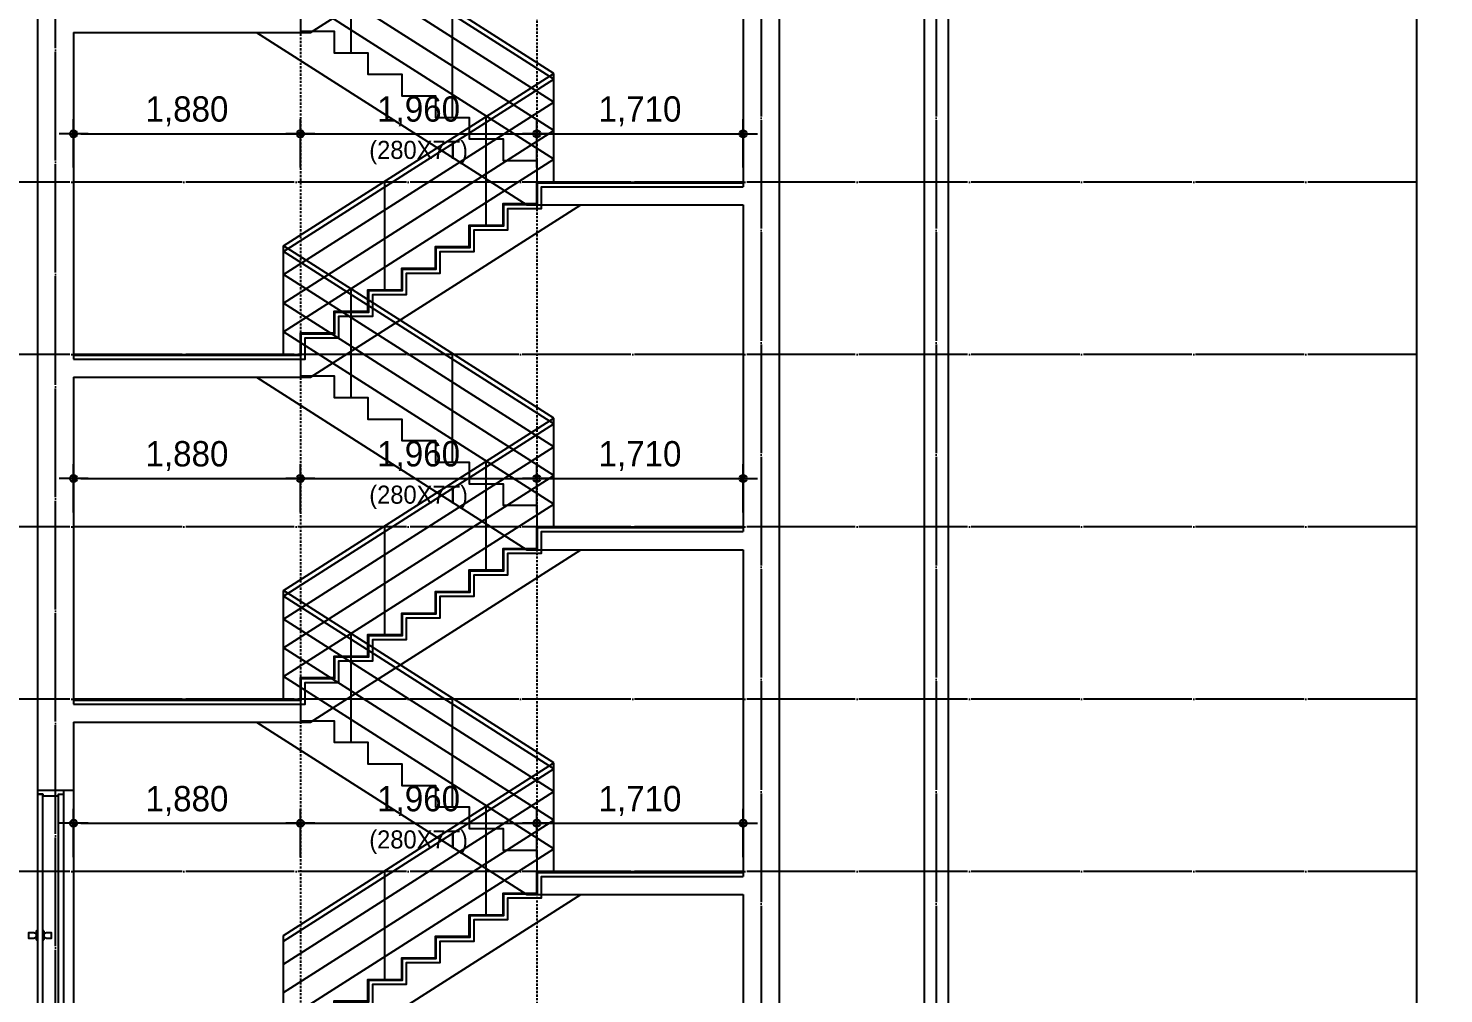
# Model space of a CAD drawing. Header units: millimetres. Extents: x 11948722 to 13111668, y -10771712 to -10232988.
# Drawn here: x 12512241 to 12523973, y -10501287 to -10493287 of the extents above; entities that cross this region are included whole.
import ezdxf

# ---------------------------------------------------------------- set-up
doc = ezdxf.new("R2010")
doc.units = ezdxf.units.MM
doc.header["$LTSCALE"] = 150
doc.header["$MEASUREMENT"] = 0
doc.linetypes.add('CEN', pattern=[6.2, 6, -0.1, 0, -0.1])
doc.linetypes.add('Xref-계단단면도$0$H', pattern=[1, 0.6, -0.4])
doc.layers.get('0').update_dxf_attribs({"linetype": 'CONTINUOUS'})
doc.layers.get('Defpoints').update_dxf_attribs({"color": 117, "linetype": 'CONTINUOUS'})
for name, color, linetype in [('A-DOOR', 4, 'CONTINUOUS'), ('A-ELE-8', 8, 'CONTINUOUS'), ('A-중심선', 10, 'CEN'), ('CON-C', 2, 'CONTINUOUS'), ('ELE-8', 8, 'CONTINUOUS'), ('WALb', 3, 'CONTINUOUS'), ('Xref-계단단면도$0$3 dim0', 7, 'CONTINUOUS'), ('Xref-계단단면도$0$A-CEIL', 6, 'CONTINUOUS'), ('Xref-계단단면도$0$A-DIM', 7, 'CONTINUOUS')]:
    doc.layers.add(name, color=color, linetype=linetype)
doc.styles.add('Xref-계단단면도$0$나눔고딕 Se', font='')
doc.styles.get('Xref-계단단면도$0$나눔고딕 Se').set_extended_font_data('Dotum')
doc.dimstyles.new('Xref-계단단면도$0$A1-100', dxfattribs={"dimtxt": 3, "dimasz": 1, "dimexe": 2, "dimexo": 2, "dimgap": 1, "dimtad": 1, "dimdec": 0, "dimzin": 12, "dimdsep": 46, "dimlunit": 6, "dimtxsty": 'Xref-계단단면도$0$나눔고딕 Se', "dimblk1": 'Xref-계단단면도$0$DIMDOT', "dimblk2": 'Xref-계단단면도$0$DIMDOT', "dimsah": 1, "dimcen": -1, "dimdle": 2, "dimclrd": 256, "dimclre": 256, "dimclrt": 3, "dimadec": 0, "dimazin": 0, "dimtfac": 1, "dimtdec": 0, "dimtix": 1, "dimtmove": 2, "dimatfit": 3, "dimldrblk": 'Xref-계단단면도$0$DIMDOT', "dimfxl": 1, "dimtvp": 1, "dimtolj": 1, "dimtzin": 12, "dimlwd": -1, "dimlwe": -1, "dimarcsym": 0})

# ---------------------------------------------------------------- blocks, each defined once
blk = doc.blocks.new('Xref-계단단면도$0$DIMDOT')
at = {"color": 0}
blk.add_line((-2, 0), (2, 0), dxfattribs=at)
for radius in [0.5, 0.25]:
    blk.add_circle((0, 0), radius, dxfattribs=at)
blk = doc.blocks.new('*D257')
at = {"layer": 'Defpoints', "color": 0, "ltscale": 1200}
for p in [(12523746, -10491704), (12527346, -10491704), (12523746, -10501704)]:
    blk.add_point(p, dxfattribs=at)
at = {"layer": 'Xref-계단단면도$0$3 dim0'}
for p, q in [((12523866, -10491704), (12527466, -10491704)), ((12527346, -10501644), (12527346, -10491764)), ((12523866, -10501704), (12527466, -10501704))]:
    blk.add_line(p, q, dxfattribs=at)
at = {"layer": 'Xref-계단단면도$0$3 dim0', "ltscale": 1200, "xscale": 60, "yscale": 60, "zscale": 60}
for p, rotation in [((12527346, -10491704), 90), ((12527346, -10501704), 270)]:
    blk.add_blockref('Xref-계단단면도$0$DIMDOT', p, dxfattribs=dict(at, rotation=rotation))
at = {"layer": 'Xref-계단단면도$0$3 dim0', "color": 3, "ltscale": 1200, "insert": (12527161, -10496704), "char_height": 210, "attachment_point": 5, "rotation": 90, "style": 'Xref-계단단면도$0$나눔고딕 Se'}
blk.add_mtext('\\A1;10,000', dxfattribs=at)
blk = doc.blocks.new('*U136')
at = {"layer": 'A-DOOR'}
for p, q in [((-200, 0), (-200, 2070)), ((-155, 0), (-155, 2055)), ((-200, 0), (-25, 0))]:
    blk.add_line(p, q, dxfattribs=at)
for points in [[(10, 2100), (20, 2100), (20, 2070), (-25, 2070), (-25, 2055), (-155, 2055), (-155, 2070), (-200, 2070), (-200, 2100), (-190, 2100)], [(-25, 945), (-35, 935), (-35, 865), (-25, 855)], [(20, 945), (30, 935), (30, 865), (20, 855)], [(-35, 915), (-55, 925), (-95, 925), (-95, 875), (-55, 875), (-35, 885)], [(30, 885), (50, 875), (90, 875), (90, 925), (50, 925), (30, 915)]]:
    blk.add_lwpolyline(points, dxfattribs=at)
blk.add_lwpolyline([(20, 0), (-25, 0), (-25, 2070), (20, 2070)], close=True, dxfattribs=at)
blk = doc.blocks.new('*D932')
at = {"layer": 'Defpoints', "color": 0, "ltscale": 1200}
for p in [(12514496, -10494161), (12512616, -10494561), (12514496, -10494561)]:
    blk.add_point(p, dxfattribs=at)
at = {"layer": 'Xref-계단단면도$0$3 dim0'}
for p, q in [((12512616, -10494441), (12512616, -10494041)), ((12514496, -10494441), (12514496, -10494041)), ((12512676, -10494161), (12514436, -10494161))]:
    blk.add_line(p, q, dxfattribs=at)
at = {"layer": 'Xref-계단단면도$0$3 dim0', "ltscale": 1200, "xscale": 60, "yscale": 60, "zscale": 60, "rotation": 180}
blk.add_blockref('Xref-계단단면도$0$DIMDOT', (12512616, -10494161), dxfattribs=at)
at = {"layer": 'Xref-계단단면도$0$3 dim0', "ltscale": 1200, "xscale": 60, "yscale": 60, "zscale": 60}
blk.add_blockref('Xref-계단단면도$0$DIMDOT', (12514496, -10494161), dxfattribs=at)
at = {"layer": 'Xref-계단단면도$0$3 dim0', "color": 3, "ltscale": 1200, "insert": (12513556, -10493975), "char_height": 210, "attachment_point": 5, "style": 'Xref-계단단면도$0$나눔고딕 Se'}
blk.add_mtext('\\A1;1,880', dxfattribs=at)
blk = doc.blocks.new('*D933')
at = {"layer": 'Defpoints', "color": 0, "ltscale": 1200}
for p in [(12516456, -10494161), (12514496, -10494561), (12516456, -10494561)]:
    blk.add_point(p, dxfattribs=at)
at = {"layer": 'Xref-계단단면도$0$3 dim0'}
for p, q in [((12514496, -10494441), (12514496, -10494041)), ((12516456, -10494441), (12516456, -10494041)), ((12514556, -10494161), (12516396, -10494161))]:
    blk.add_line(p, q, dxfattribs=at)
at = {"layer": 'Xref-계단단면도$0$3 dim0', "ltscale": 1200, "xscale": 60, "yscale": 60, "zscale": 60, "rotation": 180}
blk.add_blockref('Xref-계단단면도$0$DIMDOT', (12514496, -10494161), dxfattribs=at)
at = {"layer": 'Xref-계단단면도$0$3 dim0', "ltscale": 1200, "xscale": 60, "yscale": 60, "zscale": 60}
blk.add_blockref('Xref-계단단면도$0$DIMDOT', (12516456, -10494161), dxfattribs=at)
at = {"layer": 'Xref-계단단면도$0$3 dim0', "color": 3, "ltscale": 1200, "char_height": 210, "attachment_point": 5, "style": 'Xref-계단단면도$0$나눔고딕 Se'}
for s, insert in [('\\A1;1,960', (12515476, -10493975)), ('\\H0.714286x;(280X7T)', (12515476, -10494317))]:
    blk.add_mtext(s, dxfattribs=dict(at, insert=insert))
blk = doc.blocks.new('*D934')
at = {"layer": 'Defpoints', "color": 0, "ltscale": 1200}
for p in [(12518166, -10494161), (12516456, -10494561), (12518166, -10494561)]:
    blk.add_point(p, dxfattribs=at)
at = {"layer": 'Xref-계단단면도$0$3 dim0'}
for p, q in [((12516456, -10494441), (12516456, -10494041)), ((12518166, -10494441), (12518166, -10494041)), ((12516516, -10494161), (12518106, -10494161))]:
    blk.add_line(p, q, dxfattribs=at)
at = {"layer": 'Xref-계단단면도$0$3 dim0', "ltscale": 1200, "xscale": 60, "yscale": 60, "zscale": 60, "rotation": 180}
blk.add_blockref('Xref-계단단면도$0$DIMDOT', (12516456, -10494161), dxfattribs=at)
at = {"layer": 'Xref-계단단면도$0$3 dim0', "ltscale": 1200, "xscale": 60, "yscale": 60, "zscale": 60}
blk.add_blockref('Xref-계단단면도$0$DIMDOT', (12518166, -10494161), dxfattribs=at)
at = {"layer": 'Xref-계단단면도$0$3 dim0', "color": 3, "ltscale": 1200, "insert": (12517311, -10493975), "char_height": 210, "attachment_point": 5, "style": 'Xref-계단단면도$0$나눔고딕 Se'}
blk.add_mtext('\\A1;1,710', dxfattribs=at)
blk = doc.blocks.new('*D935')
at = {"layer": 'Defpoints', "color": 0, "ltscale": 1200}
for p in [(12514496, -10497018), (12512616, -10497418), (12514496, -10497418)]:
    blk.add_point(p, dxfattribs=at)
at = {"layer": 'Xref-계단단면도$0$3 dim0'}
for p, q in [((12512616, -10497298), (12512616, -10496898)), ((12514496, -10497298), (12514496, -10496898)), ((12512676, -10497018), (12514436, -10497018))]:
    blk.add_line(p, q, dxfattribs=at)
at = {"layer": 'Xref-계단단면도$0$3 dim0', "ltscale": 1200, "xscale": 60, "yscale": 60, "zscale": 60, "rotation": 180}
blk.add_blockref('Xref-계단단면도$0$DIMDOT', (12512616, -10497018), dxfattribs=at)
at = {"layer": 'Xref-계단단면도$0$3 dim0', "ltscale": 1200, "xscale": 60, "yscale": 60, "zscale": 60}
blk.add_blockref('Xref-계단단면도$0$DIMDOT', (12514496, -10497018), dxfattribs=at)
at = {"layer": 'Xref-계단단면도$0$3 dim0', "color": 3, "ltscale": 1200, "insert": (12513556, -10496832), "char_height": 210, "attachment_point": 5, "style": 'Xref-계단단면도$0$나눔고딕 Se'}
blk.add_mtext('\\A1;1,880', dxfattribs=at)
blk = doc.blocks.new('*D936')
at = {"layer": 'Defpoints', "color": 0, "ltscale": 1200}
for p in [(12516456, -10497018), (12514496, -10497418), (12516456, -10497418)]:
    blk.add_point(p, dxfattribs=at)
at = {"layer": 'Xref-계단단면도$0$3 dim0'}
for p, q in [((12514496, -10497298), (12514496, -10496898)), ((12516456, -10497298), (12516456, -10496898)), ((12514556, -10497018), (12516396, -10497018))]:
    blk.add_line(p, q, dxfattribs=at)
at = {"layer": 'Xref-계단단면도$0$3 dim0', "ltscale": 1200, "xscale": 60, "yscale": 60, "zscale": 60, "rotation": 180}
blk.add_blockref('Xref-계단단면도$0$DIMDOT', (12514496, -10497018), dxfattribs=at)
at = {"layer": 'Xref-계단단면도$0$3 dim0', "ltscale": 1200, "xscale": 60, "yscale": 60, "zscale": 60}
blk.add_blockref('Xref-계단단면도$0$DIMDOT', (12516456, -10497018), dxfattribs=at)
at = {"layer": 'Xref-계단단면도$0$3 dim0', "color": 3, "ltscale": 1200, "char_height": 210, "attachment_point": 5, "style": 'Xref-계단단면도$0$나눔고딕 Se'}
for s, insert in [('\\A1;1,960', (12515476, -10496832)), ('\\H0.714286x;(280X7T)', (12515476, -10497174))]:
    blk.add_mtext(s, dxfattribs=dict(at, insert=insert))
blk = doc.blocks.new('*D937')
at = {"layer": 'Defpoints', "color": 0, "ltscale": 1200}
for p in [(12518166, -10497018), (12516456, -10497418), (12518166, -10497418)]:
    blk.add_point(p, dxfattribs=at)
at = {"layer": 'Xref-계단단면도$0$3 dim0'}
for p, q in [((12516456, -10497298), (12516456, -10496898)), ((12518166, -10497298), (12518166, -10496898)), ((12516516, -10497018), (12518106, -10497018))]:
    blk.add_line(p, q, dxfattribs=at)
at = {"layer": 'Xref-계단단면도$0$3 dim0', "ltscale": 1200, "xscale": 60, "yscale": 60, "zscale": 60, "rotation": 180}
blk.add_blockref('Xref-계단단면도$0$DIMDOT', (12516456, -10497018), dxfattribs=at)
at = {"layer": 'Xref-계단단면도$0$3 dim0', "ltscale": 1200, "xscale": 60, "yscale": 60, "zscale": 60}
blk.add_blockref('Xref-계단단면도$0$DIMDOT', (12518166, -10497018), dxfattribs=at)
at = {"layer": 'Xref-계단단면도$0$3 dim0', "color": 3, "ltscale": 1200, "insert": (12517311, -10496832), "char_height": 210, "attachment_point": 5, "style": 'Xref-계단단면도$0$나눔고딕 Se'}
blk.add_mtext('\\A1;1,710', dxfattribs=at)
blk = doc.blocks.new('*D938')
at = {"layer": 'Defpoints', "color": 0, "ltscale": 1200}
for p in [(12514496, -10499875), (12512616, -10500275), (12514496, -10500275)]:
    blk.add_point(p, dxfattribs=at)
at = {"layer": 'Xref-계단단면도$0$3 dim0'}
for p, q in [((12512616, -10500155), (12512616, -10499755)), ((12514496, -10500155), (12514496, -10499755)), ((12512676, -10499875), (12514436, -10499875))]:
    blk.add_line(p, q, dxfattribs=at)
at = {"layer": 'Xref-계단단면도$0$3 dim0', "ltscale": 1200, "xscale": 60, "yscale": 60, "zscale": 60, "rotation": 180}
blk.add_blockref('Xref-계단단면도$0$DIMDOT', (12512616, -10499875), dxfattribs=at)
at = {"layer": 'Xref-계단단면도$0$3 dim0', "ltscale": 1200, "xscale": 60, "yscale": 60, "zscale": 60}
blk.add_blockref('Xref-계단단면도$0$DIMDOT', (12514496, -10499875), dxfattribs=at)
at = {"layer": 'Xref-계단단면도$0$3 dim0', "color": 3, "ltscale": 1200, "insert": (12513556, -10499690), "char_height": 210, "attachment_point": 5, "style": 'Xref-계단단면도$0$나눔고딕 Se'}
blk.add_mtext('\\A1;1,880', dxfattribs=at)
blk = doc.blocks.new('*D939')
at = {"layer": 'Defpoints', "color": 0, "ltscale": 1200}
for p in [(12516456, -10499875), (12514496, -10500275), (12516456, -10500275)]:
    blk.add_point(p, dxfattribs=at)
at = {"layer": 'Xref-계단단면도$0$3 dim0'}
for p, q in [((12514496, -10500155), (12514496, -10499755)), ((12516456, -10500155), (12516456, -10499755)), ((12514556, -10499875), (12516396, -10499875))]:
    blk.add_line(p, q, dxfattribs=at)
at = {"layer": 'Xref-계단단면도$0$3 dim0', "ltscale": 1200, "xscale": 60, "yscale": 60, "zscale": 60, "rotation": 180}
blk.add_blockref('Xref-계단단면도$0$DIMDOT', (12514496, -10499875), dxfattribs=at)
at = {"layer": 'Xref-계단단면도$0$3 dim0', "ltscale": 1200, "xscale": 60, "yscale": 60, "zscale": 60}
blk.add_blockref('Xref-계단단면도$0$DIMDOT', (12516456, -10499875), dxfattribs=at)
at = {"layer": 'Xref-계단단면도$0$3 dim0', "color": 3, "ltscale": 1200, "char_height": 210, "attachment_point": 5, "style": 'Xref-계단단면도$0$나눔고딕 Se'}
for s, insert in [('\\A1;1,960', (12515476, -10499690)), ('\\H0.714286x;(280X7T)', (12515476, -10500031))]:
    blk.add_mtext(s, dxfattribs=dict(at, insert=insert))
blk = doc.blocks.new('*D940')
at = {"layer": 'Defpoints', "color": 0, "ltscale": 1200}
for p in [(12518166, -10499875), (12516456, -10500275), (12518166, -10500275)]:
    blk.add_point(p, dxfattribs=at)
at = {"layer": 'Xref-계단단면도$0$3 dim0'}
for p, q in [((12516456, -10500155), (12516456, -10499755)), ((12518166, -10500155), (12518166, -10499755)), ((12516516, -10499875), (12518106, -10499875))]:
    blk.add_line(p, q, dxfattribs=at)
at = {"layer": 'Xref-계단단면도$0$3 dim0', "ltscale": 1200, "xscale": 60, "yscale": 60, "zscale": 60, "rotation": 180}
blk.add_blockref('Xref-계단단면도$0$DIMDOT', (12516456, -10499875), dxfattribs=at)
at = {"layer": 'Xref-계단단면도$0$3 dim0', "ltscale": 1200, "xscale": 60, "yscale": 60, "zscale": 60}
blk.add_blockref('Xref-계단단면도$0$DIMDOT', (12518166, -10499875), dxfattribs=at)
at = {"layer": 'Xref-계단단면도$0$3 dim0', "color": 3, "ltscale": 1200, "insert": (12517311, -10499690), "char_height": 210, "attachment_point": 5, "style": 'Xref-계단단면도$0$나눔고딕 Se'}
blk.add_mtext('\\A1;1,710', dxfattribs=at)

msp = doc.modelspace()

# ---------------------------------------------------------------- linework, layer by layer
at = {"layer": 'A-ELE-8'}
msp.add_line((12512615.8, -10499603.5), (12512615.8, -10501703.5), dxfattribs=at)
at = {"layer": 'A-중심선'}
for p, q in [((12512465.8, -10505543), (12512465.8, -10458703.5)), ((12518315.8, -10458703.5), (12518315.8, -10505543)), ((12519765.8, -10458703.5), (12519765.8, -10505543)), ((12523746.5, -10494560.7), (12506120.5, -10494560.7)), ((12523746.5, -10495989.2), (12506120.5, -10495989.2)), ((12523746.5, -10497417.8), (12506120.5, -10497417.8)), ((12523746.5, -10498846.4), (12506120.5, -10498846.4)), ((12523746.5, -10500275), (12506120.5, -10500275))]:
    msp.add_line(p, q, dxfattribs=at)
at = {"layer": 'CON-C', "ltscale": 1200}
for p, q in [((12518465.7, -10461953.5), (12518465.7, -10501943.5)), ((12512315.7, -10481703.5), (12512315.7, -10499603.5)), ((12514579.5, -10493322.1), (12516819.5, -10491893.5)), ((12518165.7, -10491893.5), (12518165.7, -10494600.7)), ((12512615.7, -10493322.1), (12514579.5, -10493322.1)), ((12512615.7, -10493322.1), (12512615.7, -10496029.2)), ((12514579.5, -10496179.2), (12516819.5, -10494750.7)), ((12516819.5, -10494750.7), (12518165.8, -10494750.7)), ((12518165.7, -10494750.7), (12518165.7, -10497457.8)), ((12512615.7, -10496179.2), (12514579.5, -10496179.2)), ((12512615.7, -10496179.2), (12512615.7, -10498886.4)), ((12514579.5, -10499036.4), (12516819.5, -10497607.8)), ((12516819.5, -10497607.8), (12518165.8, -10497607.8)), ((12518165.7, -10497607.8), (12518165.7, -10500315)), ((12512615.7, -10499036.4), (12514579.5, -10499036.4)), ((12512615.7, -10499036.4), (12512615.7, -10499603.5)), ((12512615.7, -10499603.5), (12512315.7, -10499603.5)), ((12515035.7, -10501602.6), (12516819.5, -10500465)), ((12516819.5, -10500465), (12518165.8, -10500465)), ((12518165.7, -10500465), (12518165.7, -10501943.5))]:
    msp.add_line(p, q, dxfattribs=at)
at = {"layer": 'CON-C', "ltscale": 1200, "flags": 128}
for points in [[(12512615.7, -10496029.2), (12514535.7, -10496029.2), (12514535.7, -10495850.7), (12514815.7, -10495850.7), (12514815.7, -10495672.1), (12515095.7, -10495672.1), (12515095.7, -10495493.5), (12515375.7, -10495493.5), (12515375.7, -10495315), (12515655.7, -10495315), (12515655.7, -10495136.4), (12515935.7, -10495136.4), (12515935.7, -10494957.8), (12516215.7, -10494957.8), (12516215.7, -10494779.2), (12516495.7, -10494779.2), (12516495.7, -10494600.7), (12518165.8, -10494600.7)], [(12512615.7, -10498886.4), (12514535.7, -10498886.4), (12514535.7, -10498707.8), (12514815.7, -10498707.8), (12514815.7, -10498529.2), (12515095.7, -10498529.2), (12515095.7, -10498350.7), (12515375.7, -10498350.7), (12515375.7, -10498172.1), (12515655.7, -10498172.1), (12515655.7, -10497993.5), (12515935.7, -10497993.5), (12515935.7, -10497815), (12516215.7, -10497815), (12516215.7, -10497636.4), (12516495.7, -10497636.4), (12516495.7, -10497457.8), (12518165.8, -10497457.8)], [(12514535.7, -10501943.5), (12514535.7, -10501565), (12514815.7, -10501565), (12514815.7, -10501386.4), (12515095.7, -10501386.4), (12515095.7, -10501207.8), (12515375.7, -10501207.8), (12515375.7, -10501029.2), (12515655.7, -10501029.2), (12515655.7, -10500850.7), (12515935.7, -10500850.7), (12515935.7, -10500672.1), (12516215.7, -10500672.1), (12516215.7, -10500493.5), (12516495.7, -10500493.5), (12516495.7, -10500315), (12518165.8, -10500315)]]:
    msp.add_lwpolyline(points, dxfattribs=at)
at = {"layer": 'Defpoints', "ltscale": 1200}
msp.add_lwpolyline([(12506120.5, -10458703.5), (12523746.5, -10458703.5), (12523746.5, -10505543), (12506120.5, -10505543)], close=True, dxfattribs=at)
at = {"layer": 'ELE-8', "ltscale": 300}
for p, q in [((12516595.7, -10493660.7), (12514355.7, -10492232.1)), ((12516595.7, -10493708.1), (12514355.7, -10492279.5)), ((12516595.7, -10493897.9), (12514355.7, -10492469.3)), ((12514915.7, -10493489.2), (12514915.7, -10492589.2)), ((12516595.7, -10494135.1), (12514355.7, -10492706.5)), ((12516595.7, -10494372.3), (12514355.7, -10492943.7)), ((12515755.7, -10494025), (12515755.7, -10493125)), ((12512675.7, -10493322.1), (12514132, -10493322.1)), ((12514132, -10493322.1), (12516372, -10494750.7)), ((12516595.7, -10494560.7), (12516595.7, -10493660.7)), ((12516372, -10494750.7), (12518165.7, -10494750.7)), ((12516595.7, -10496517.8), (12514355.7, -10495089.2)), ((12514355.7, -10495989.2), (12514355.7, -10495089.2)), ((12516595.7, -10496565.3), (12514355.7, -10495136.7)), ((12516595.7, -10496755), (12514355.7, -10495326.5)), ((12514915.7, -10496346.4), (12514915.7, -10495446.4)), ((12516595.7, -10496992.2), (12514355.7, -10495563.7)), ((12516595.7, -10497229.4), (12514355.7, -10495800.9)), ((12515755.7, -10496882.1), (12515755.7, -10495982.1)), ((12512675.7, -10496179.2), (12514132, -10496179.2)), ((12514132, -10496179.2), (12516372, -10497607.8)), ((12516595.7, -10497417.8), (12516595.7, -10496517.8)), ((12516372, -10497607.8), (12518165.7, -10497607.8)), ((12516595.7, -10499375), (12514355.7, -10497946.4)), ((12514355.7, -10498846.4), (12514355.7, -10497946.4)), ((12516595.7, -10499422.4), (12514355.7, -10497993.8)), ((12516595.7, -10499612.2), (12514355.7, -10498183.6)), ((12514915.7, -10499203.5), (12514915.7, -10498303.5)), ((12516595.7, -10499849.4), (12514355.7, -10498420.8)), ((12516595.7, -10500086.6), (12514355.7, -10498658)), ((12515755.7, -10499739.2), (12515755.7, -10498839.2)), ((12512675.7, -10499036.4), (12514132, -10499036.4)), ((12514132, -10499036.4), (12516372, -10500465)), ((12516595.7, -10500275), (12516595.7, -10499375)), ((12516372, -10500465), (12518165.7, -10500465))]:
    msp.add_line(p, q, dxfattribs=at)
at = {"layer": 'ELE-8', "ltscale": 300, "flags": 128}
for points in [[(12512675.7, -10493132.1), (12514495.7, -10493132.1), (12514495.7, -10493310.7), (12514775.7, -10493310.7), (12514775.7, -10493489.2), (12515055.7, -10493489.2), (12515055.7, -10493667.8), (12515335.7, -10493667.8), (12515335.7, -10493846.4), (12515615.7, -10493846.4), (12515615.7, -10494025), (12515895.7, -10494025), (12515895.7, -10494203.5), (12516175.7, -10494203.5), (12516175.7, -10494382.1), (12516455.7, -10494382.1), (12516455.7, -10494560.7), (12518165.7, -10494560.7)], [(12512675.7, -10495989.2), (12514495.7, -10495989.2), (12514495.7, -10496167.8), (12514775.7, -10496167.8), (12514775.7, -10496346.4), (12515055.7, -10496346.4), (12515055.7, -10496525), (12515335.7, -10496525), (12515335.7, -10496703.5), (12515615.7, -10496703.5), (12515615.7, -10496882.1), (12515895.7, -10496882.1), (12515895.7, -10497060.7), (12516175.7, -10497060.7), (12516175.7, -10497239.2), (12516455.7, -10497239.2), (12516455.7, -10497417.8), (12518165.7, -10497417.8)], [(12512675.7, -10498846.4), (12514495.7, -10498846.4), (12514495.7, -10499025), (12514775.7, -10499025), (12514775.7, -10499203.5), (12515055.7, -10499203.5), (12515055.7, -10499382.1), (12515335.7, -10499382.1), (12515335.7, -10499560.7), (12515615.7, -10499560.7), (12515615.7, -10499739.2), (12515895.7, -10499739.2), (12515895.7, -10499917.8), (12516175.7, -10499917.8), (12516175.7, -10500096.4), (12516455.7, -10500096.4), (12516455.7, -10500275), (12518165.7, -10500275)]]:
    msp.add_lwpolyline(points, dxfattribs=at)
at = {"layer": 'WALb', "ltscale": 1200}
for p, q in [((12519665.8, -10492143.5), (12519665.8, -10501703.5)), ((12519865.8, -10492143.5), (12519865.8, -10501703.5))]:
    msp.add_line(p, q, dxfattribs=at)
at = {"layer": 'Xref-계단단면도$0$A-CEIL', "ltscale": 1200}
for p, q in [((12514355.7, -10495089.2), (12516595.7, -10493660.7)), ((12514355.7, -10495136.7), (12516595.7, -10493708.1)), ((12516595.7, -10494560.7), (12516595.7, -10493660.7)), ((12514355.7, -10495326.5), (12516595.7, -10493897.9)), ((12516035.7, -10494917.8), (12516035.7, -10494017.8)), ((12514355.7, -10495563.7), (12516595.7, -10494135.1)), ((12514355.7, -10495800.9), (12516595.7, -10494372.3)), ((12515195.7, -10495453.5), (12515195.7, -10494553.5)), ((12514355.7, -10495989.2), (12514355.7, -10495089.2)), ((12514355.7, -10497946.4), (12516595.7, -10496517.8)), ((12514355.7, -10497993.8), (12516595.7, -10496565.3)), ((12516595.7, -10497417.8), (12516595.7, -10496517.8)), ((12514355.7, -10498183.6), (12516595.7, -10496755)), ((12516035.7, -10497775), (12516035.7, -10496875)), ((12514355.7, -10498420.8), (12516595.7, -10496992.2)), ((12514355.7, -10498658), (12516595.7, -10497229.4)), ((12515195.7, -10498310.7), (12515195.7, -10497410.7)), ((12514355.7, -10498846.4), (12514355.7, -10497946.4)), ((12514355.7, -10500803.5), (12516595.7, -10499375)), ((12516595.7, -10500275), (12516595.7, -10499375)), ((12514355.7, -10500851), (12516595.7, -10499422.4)), ((12514355.7, -10501040.7), (12516595.7, -10499612.2)), ((12516035.7, -10500632.1), (12516035.7, -10499732.1)), ((12514355.7, -10501277.9), (12516595.7, -10499849.4)), ((12514355.7, -10501515.2), (12516595.7, -10500086.6)), ((12515195.7, -10501167.8), (12515195.7, -10500267.8)), ((12514355.7, -10501703.5), (12514355.7, -10500803.5))]:
    msp.add_line(p, q, dxfattribs=at)
at = {"layer": 'Xref-계단단면도$0$A-CEIL', "ltscale": 1200, "flags": 128}
for points in [[(12512615.8, -10495989.2), (12514495.7, -10495989.2), (12514495.7, -10495810.7), (12514775.7, -10495810.7), (12514775.7, -10495632.1), (12515055.7, -10495632.1), (12515055.7, -10495453.5), (12515335.7, -10495453.5), (12515335.7, -10495275), (12515615.7, -10495275), (12515615.7, -10495096.4), (12515895.7, -10495096.4), (12515895.7, -10494917.8), (12516175.7, -10494917.8), (12516175.7, -10494739.2), (12516455.7, -10494739.2), (12516455.7, -10494560.7), (12518165.8, -10494560.7)], [(12512615.8, -10495996.2), (12514502.7, -10495996.2), (12514502.7, -10495817.7), (12514782.7, -10495817.7), (12514782.7, -10495639.1), (12515062.7, -10495639.1), (12515062.7, -10495460.5), (12515342.7, -10495460.5), (12515342.7, -10495282), (12515622.7, -10495282), (12515622.7, -10495103.4), (12515902.7, -10495103.4), (12515902.7, -10494924.8), (12516182.7, -10494924.8), (12516182.7, -10494746.2), (12516462.7, -10494746.2), (12516462.7, -10494567.7), (12518165.8, -10494567.7)], [(12512615.8, -10498846.4), (12514495.7, -10498846.4), (12514495.7, -10498667.8), (12514775.7, -10498667.8), (12514775.7, -10498489.2), (12515055.7, -10498489.2), (12515055.7, -10498310.7), (12515335.7, -10498310.7), (12515335.7, -10498132.1), (12515615.7, -10498132.1), (12515615.7, -10497953.5), (12515895.7, -10497953.5), (12515895.7, -10497775), (12516175.7, -10497775), (12516175.7, -10497596.4), (12516455.7, -10497596.4), (12516455.7, -10497417.8), (12518165.8, -10497417.8)], [(12512615.8, -10498853.4), (12514502.7, -10498853.4), (12514502.7, -10498674.8), (12514782.7, -10498674.8), (12514782.7, -10498496.2), (12515062.7, -10498496.2), (12515062.7, -10498317.7), (12515342.7, -10498317.7), (12515342.7, -10498139.1), (12515622.7, -10498139.1), (12515622.7, -10497960.5), (12515902.7, -10497960.5), (12515902.7, -10497782), (12516182.7, -10497782), (12516182.7, -10497603.4), (12516462.7, -10497603.4), (12516462.7, -10497424.8), (12518165.8, -10497424.8)], [(12512615.8, -10501703.5), (12514495.7, -10501703.5), (12514495.7, -10501525), (12514775.7, -10501525), (12514775.7, -10501346.4), (12515055.7, -10501346.4), (12515055.7, -10501167.8), (12515335.7, -10501167.8), (12515335.7, -10500989.2), (12515615.7, -10500989.2), (12515615.7, -10500810.7), (12515895.7, -10500810.7), (12515895.7, -10500632.1), (12516175.7, -10500632.1), (12516175.7, -10500453.5), (12516455.7, -10500453.5), (12516455.7, -10500275), (12518165.8, -10500275)], [(12512615.8, -10501710.5), (12514502.7, -10501710.5), (12514502.7, -10501532), (12514782.7, -10501532), (12514782.7, -10501353.4), (12515062.7, -10501353.4), (12515062.7, -10501174.8), (12515342.7, -10501174.8), (12515342.7, -10500996.2), (12515622.7, -10500996.2), (12515622.7, -10500817.7), (12515902.7, -10500817.7), (12515902.7, -10500639.1), (12516182.7, -10500639.1), (12516182.7, -10500460.5), (12516462.7, -10500460.5), (12516462.7, -10500282), (12518165.8, -10500282)]]:
    msp.add_lwpolyline(points, dxfattribs=at)
at = {"layer": 'Xref-계단단면도$0$A-DIM', "color": 135, "linetype": 'Xref-계단단면도$0$H', "ltscale": 0.2}
for p, q in [((12516455.8, -10481703.5), (12516455.8, -10501703.5)), ((12514495.7, -10483132.1), (12514495.7, -10501703.5))]:
    msp.add_line(p, q, dxfattribs=at)

# ---------------------------------------------------------------- block references
at = {"layer": 'A-DOOR', "xscale": -1}
msp.add_blockref('*U136', (12512335.8, -10501703.5), dxfattribs=at)

# ---------------------------------------------------------------- dimensions: what is measured, and where the dimension line sits
at = {"layer": 'Xref-계단단면도$0$3 dim0'}
dim = msp.add_linear_dim(base=(12527346.5, -10491703.5), p1=(12523746.5, -10501703.5), p2=(12523746.5, -10491703.5), angle=90, dimstyle='Xref-계단단면도$0$A1-100', override={"dimscale": 60, "dimtxt": 3.5}, dxfattribs=at)
dim.commit()
dim.dimension.update_dxf_attribs({"geometry": '*D257', "text_midpoint": (12527161.1, -10496703.5)})
for base, p1, p2, picture, middle in [((12514495.7, -10494160.7), (12512615.7, -10494560.7), (12514495.7, -10494560.7), '*D932', (12513555.7, -10493975.3)), ((12518165.7, -10494160.7), (12516455.7, -10494560.7), (12518165.7, -10494560.7), '*D934', (12517310.7, -10493975.3)), ((12514495.7, -10497017.8), (12512615.7, -10497417.8), (12514495.7, -10497417.8), '*D935', (12513555.7, -10496832.4)), ((12518165.7, -10497017.8), (12516455.7, -10497417.8), (12518165.7, -10497417.8), '*D937', (12517310.7, -10496832.4)), ((12514495.7, -10499875), (12512615.7, -10500275), (12514495.7, -10500275), '*D938', (12513555.7, -10499689.6)), ((12518165.7, -10499875), (12516455.7, -10500275), (12518165.7, -10500275), '*D940', (12517310.7, -10499689.6))]:
    dim = msp.add_linear_dim(base=base, p1=p1, p2=p2, dimstyle='Xref-계단단면도$0$A1-100', override={"dimscale": 60, "dimtxt": 3.5, "dimblk1": 'Xref-계단단면도$0$DIMDOT', "dimblk2": 'Xref-계단단면도$0$DIMDOT'}, dxfattribs=at)
    dim.commit()
    dim.dimension.update_dxf_attribs({"geometry": picture, "text_midpoint": middle})
for base, p1, p2, picture, middle in [((12516455.7, -10494160.7), (12514495.7, -10494560.7), (12516455.7, -10494560.7), '*D933', (12515475.7, -10494160.7)), ((12516455.7, -10497017.8), (12514495.7, -10497417.8), (12516455.7, -10497417.8), '*D936', (12515475.7, -10497017.8)), ((12516455.7, -10499875), (12514495.7, -10500275), (12516455.7, -10500275), '*D939', (12515475.7, -10499875))]:
    dim = msp.add_linear_dim(base=base, p1=p1, p2=p2, text='<>\\X\\H0.714286x;(280X7T)', dimstyle='Xref-계단단면도$0$A1-100', override={"dimscale": 60, "dimtxt": 3.5, "dimtxsty": 'Xref-계단단면도$0$나눔고딕 Se', "dimblk1": 'Xref-계단단면도$0$DIMDOT', "dimblk2": 'Xref-계단단면도$0$DIMDOT'}, dxfattribs=at)
    dim.commit()
    dim.dimension.update_dxf_attribs({"geometry": picture, "text_midpoint": middle})

doc.saveas('drawing.dxf')
